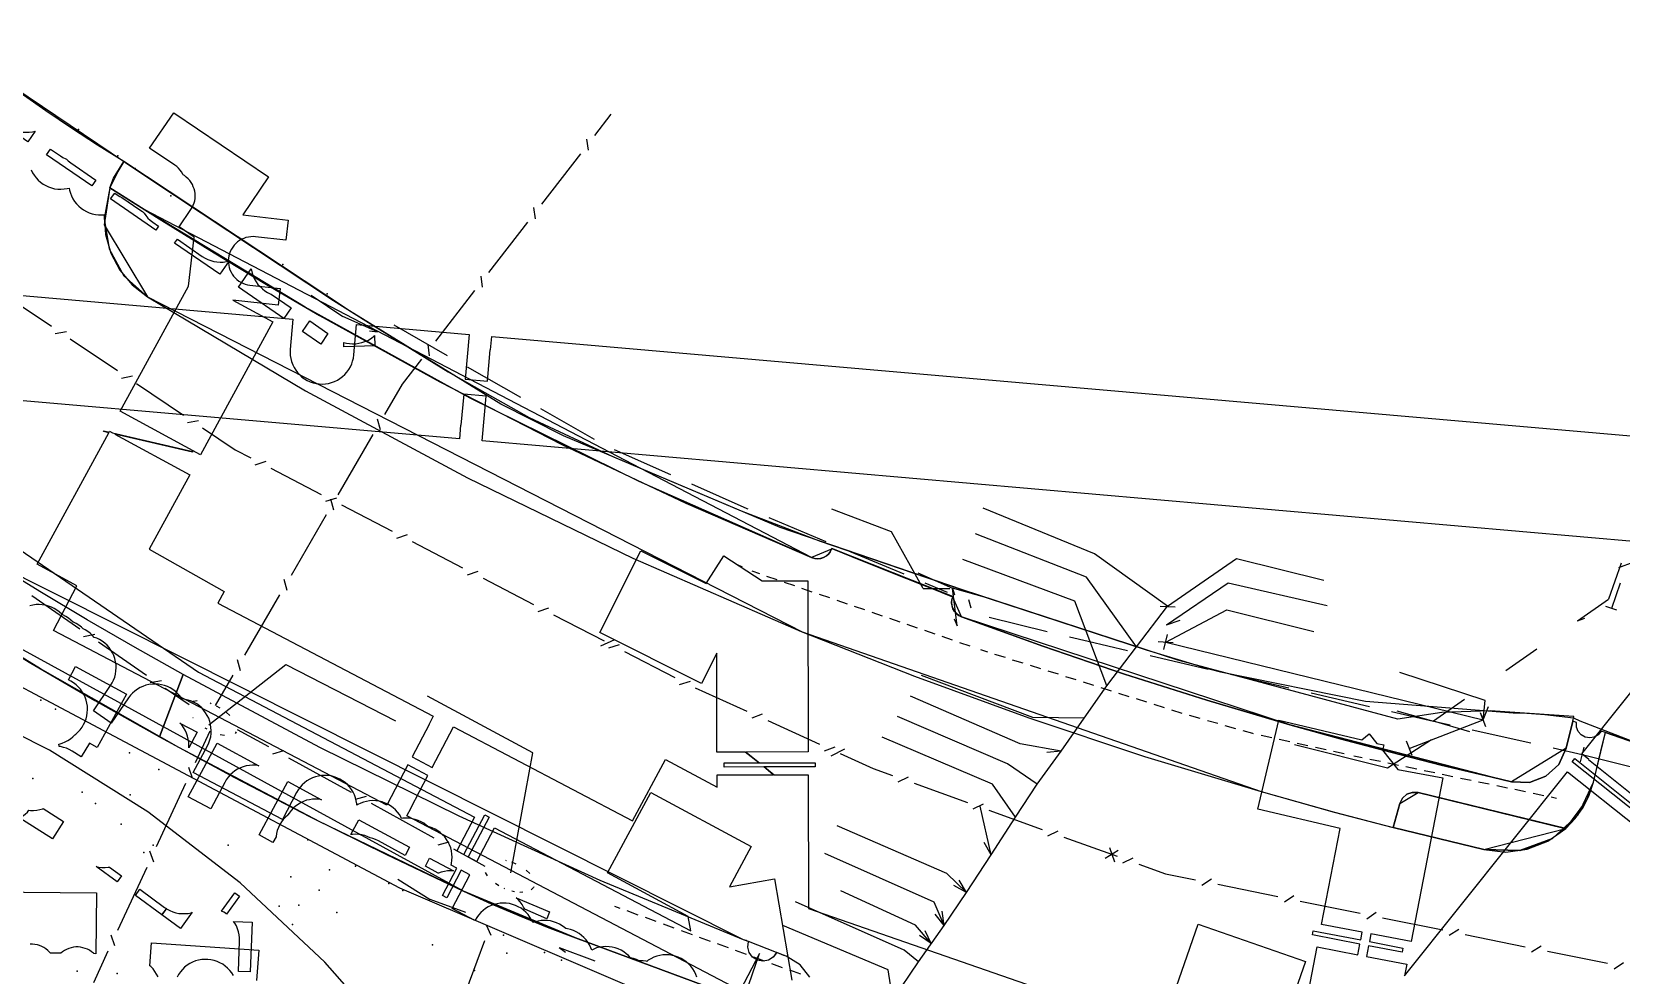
# Model space of a CAD drawing. Header units: metres. Extents: x -3782 to -2031, y 18790 to 19846.
# Drawn here: x -2421.1 to -2316.7, y 19592.8 to 19654.8 of the extents above; entities that cross this region are included whole.
import ezdxf

# ---------------------------------------------------------------- set-up
doc = ezdxf.new("R2010")
doc.units = ezdxf.units.M
for name, color, linetype in [('BENCH', 7, 'Continuous'), ('BOUNDARY', 7, 'Continuous'), ('CURB', 7, 'Continuous'), ('ELECTR_CABLE', 7, 'Continuous'), ('ELECTR_CABLE_COMM', 7, 'Continuous'), ('GAS', 7, 'Continuous'), ('GRASS', 7, 'Continuous'), ('GROUND', 7, 'Continuous'), ('HEAT', 7, 'Continuous'), ('OVERHEAD_POWER_LINE', 7, 'Continuous'), ('ROAD', 7, 'Continuous'), ('SEWER', 7, 'Continuous'), ('SIDEWALK_PATH', 7, 'Continuous'), ('TRASH_BIN', 7, 'Continuous'), ('TREE', 7, 'Continuous'), ('WATER_PIPELINE', 7, 'Continuous')]:
    doc.layers.add(name, color=color, linetype=linetype)

msp = doc.modelspace()

# ---------------------------------------------------------------- linework, layer by layer
at = {"layer": 'BENCH'}
for p in [(-2401.57, 19599.75), (-2389.92, 19594.28)]:
    msp.add_point(p, dxfattribs=at)
at = {"layer": 'BOUNDARY'}
for points in [[(-2427.74, 19654.84), (-2414.11, 19645.66), (-2413.51, 19645.26), (-2401.31, 19637.19), (-2399.2, 19635.85), (-2393.77, 19632.5), (-2388.45, 19629.49), (-2382.92, 19626.9), (-2374.52, 19623.35), (-2369.34, 19621.37), (-2360.54, 19618.35), (-2359.43, 19617.98), (-2348.98, 19614.56), (-2347.91, 19614.21), (-2343.7, 19612.96), (-2343.01, 19612.78), (-2333.48, 19610.85), (-2323.79, 19610.08), (-2323.17, 19610.07), (-2321.7, 19609.97), (-2319.82, 19609.75), (-2319.39, 19609.56), (-2314.36, 19607.6)], [(-2314.27, 19558.97), (-2321.61, 19561.61), (-2329.17, 19563.52), (-2336.87, 19564.69), (-2344.66, 19565.1), (-2352.45, 19564.76), (-2360.16, 19563.65), (-2367.73, 19561.8), (-2370.09, 19561.1), (-2372.02, 19561.31), (-2381.44, 19562.76), (-2383.3, 19563.15), (-2384.05, 19564.96), (-2385.22, 19568.27), (-2388.46, 19575.19), (-2392.33, 19581.78), (-2396.82, 19587.96), (-2401.88, 19593.69), (-2407.46, 19598.91), (-2413.52, 19603.57), (-2419.99, 19607.63), (-2426.82, 19611.06)]]:
    msp.add_lwpolyline(points, dxfattribs=at)
at = {"layer": 'CURB'}
for points in [[(-2415.1, 19646.31), (-2415.5, 19645.65), (-2416.01, 19644.59)], [(-2416.01, 19644.59), (-2416.38, 19642.16)], [(-2338.46, 19609.29), (-2360.04, 19616.39), (-2360.62, 19617.69), (-2360.6, 19617.73), (-2368.56, 19620.87), (-2368.58, 19620.83), (-2369.89, 19620.28), (-2413.77, 19643.17), (-2416.01, 19644.59)], [(-2416.38, 19642.16), (-2413.55, 19637.42)], [(-2413.55, 19637.42), (-2370.52, 19615.4)], [(-2369.95, 19589.56), (-2385.42, 19595.29), (-2392.78, 19598.36), (-2429.51, 19618.46), (-2435.36, 19622.19)], [(-2372.19, 19594.32), (-2374.05, 19595.04), (-2374.36, 19595.17), (-2423.72, 19619.95)], [(-2374.44, 19619.66), (-2374.77, 19619.81)], [(-2373.3, 19619.21), (-2373.81, 19619.39)], [(-2372.15, 19618.82), (-2372.83, 19619.05)], [(-2371, 19618.42), (-2371.68, 19618.65)], [(-2369.85, 19618.02), (-2370.53, 19618.26)], [(-2368.69, 19617.63), (-2369.37, 19617.86)], [(-2367.54, 19617.23), (-2368.22, 19617.47)], [(-2366.39, 19616.84), (-2367.07, 19617.07)], [(-2365.24, 19616.44), (-2365.92, 19616.67)], [(-2364.08, 19616.04), (-2364.76, 19616.28)], [(-2370.52, 19615.4), (-2340.35, 19604.9)], [(-2362.93, 19615.65), (-2363.61, 19615.88)], [(-2361.78, 19615.25), (-2362.46, 19615.48)], [(-2360.63, 19614.85), (-2361.31, 19615.09)], [(-2359.47, 19614.46), (-2360.15, 19614.69)], [(-2358.32, 19614.07), (-2358.77, 19614.22)], [(-2357.15, 19613.71), (-2357.84, 19613.92)], [(-2355.99, 19613.34), (-2356.68, 19613.55)], [(-2354.83, 19612.97), (-2355.51, 19613.19)], [(-2353.67, 19612.61), (-2354.35, 19612.82)], [(-2352.5, 19612.24), (-2353.19, 19612.45)], [(-2351.34, 19611.87), (-2352.03, 19612.09)], [(-2350.18, 19611.51), (-2350.87, 19611.72)], [(-2349.02, 19611.14), (-2349.7, 19611.35)], [(-2347.85, 19610.77), (-2348.54, 19610.99)], [(-2346.69, 19610.41), (-2347.38, 19610.62)], [(-2345.53, 19610.04), (-2346.22, 19610.25)], [(-2344.36, 19609.7), (-2345.05, 19609.9)], [(-2343.19, 19609.37), (-2343.88, 19609.56)], [(-2342.01, 19609.03), (-2342.71, 19609.23)], [(-2340.89, 19608.71), (-2341.53, 19608.9)], [(-2340.84, 19608.7), (-2340.89, 19608.71)], [(-2319.85, 19609.54), (-2320.29, 19607.75), (-2323.89, 19605.54), (-2325.17, 19605.84), (-2338.46, 19609.29)], [(-2318.94, 19604.33), (-2318.51, 19605.52), (-2317.72, 19608.78)], [(-2339.65, 19608.44), (-2340.35, 19608.59)], [(-2338.46, 19608.17), (-2339.16, 19608.33)], [(-2337.27, 19607.91), (-2337.97, 19608.07)], [(-2336.08, 19607.65), (-2336.78, 19607.8)], [(-2334.89, 19607.38), (-2335.59, 19607.54)], [(-2333.7, 19607.12), (-2334.26, 19607.24)], [(-2332.51, 19606.87), (-2333.21, 19607.02)], [(-2331.31, 19606.62), (-2332.02, 19606.77)], [(-2330.12, 19606.38), (-2330.83, 19606.52)], [(-2328.93, 19606.13), (-2329.63, 19606.27)], [(-2327.74, 19605.88), (-2328.44, 19606.02)], [(-2326.54, 19605.63), (-2327.25, 19605.77)], [(-2325.35, 19605.38), (-2326.05, 19605.52)], [(-2340.35, 19604.9), (-2335.54, 19603.55)], [(-2331.66, 19602.54), (-2331.23, 19604.13), (-2330.03, 19604.84), (-2320.33, 19602.47)], [(-2324.16, 19605.13), (-2324.86, 19605.28)], [(-2322.96, 19604.88), (-2323.67, 19605.03)], [(-2321.77, 19604.63), (-2322.47, 19604.78)], [(-2320.93, 19604.45), (-2321.28, 19604.53)], [(-2335.54, 19603.55), (-2331.66, 19602.54)], [(-2320.33, 19602.47), (-2318.94, 19604.33)], [(-2331.66, 19602.54), (-2325.7, 19601.09), (-2320.33, 19602.47)], [(-2382.85, 19597.38), (-2382.5, 19597.25)], [(-2382.03, 19597.08), (-2381.31, 19596.81)], [(-2380.84, 19596.64), (-2380.12, 19596.38)], [(-2379.65, 19596.21), (-2378.94, 19595.95)], [(-2378.47, 19595.78), (-2377.75, 19595.52)], [(-2377.28, 19595.34), (-2376.56, 19595.08)], [(-2376.09, 19594.91), (-2375.38, 19594.65)], [(-2374.91, 19594.48), (-2374.19, 19594.22)], [(-2373.72, 19594.05), (-2373, 19593.79)], [(-2371.56, 19594.08), (-2372.19, 19594.32)], [(-2372.53, 19593.61), (-2371.82, 19593.35)], [(-2371.35, 19593.18), (-2370.63, 19592.92)]]:
    msp.add_lwpolyline(points, dxfattribs=at)
at = {"layer": 'ELECTR_CABLE'}
for points in [[(-2424.38, 19649.67), (-2424.32, 19649.75), (-2422.67, 19648.61), (-2422.5, 19648.5), (-2422.31, 19648.41), (-2422.12, 19648.34), (-2421.92, 19648.28), (-2421.72, 19648.25), (-2421.51, 19648.24), (-2421.31, 19648.24), (-2421.1, 19648.27), (-2420.92, 19648.31), (-2421.4, 19647.61)], [(-2420.17, 19646.76), (-2419.92, 19647.12), (-2419.27, 19646.68), (-2419.1, 19646.57), (-2418.91, 19646.48), (-2418.86, 19646.46), (-2418.75, 19646.35), (-2418.58, 19646.23), (-2416.94, 19645.09), (-2417.2, 19644.71)], [(-2415.7, 19644.24), (-2415.54, 19644.13), (-2415.37, 19644.02), (-2415.23, 19643.95), (-2414.04, 19643.13), (-2413.86, 19643.02), (-2413.82, 19642.99), (-2413.77, 19642.92), (-2413.65, 19642.76), (-2413.52, 19642.6), (-2413.37, 19642.46), (-2413.2, 19642.33), (-2412.82, 19642.07), (-2413, 19641.8), (-2415.97, 19643.86)], [(-2411.58, 19641.21), (-2409.94, 19640.08), (-2409.76, 19639.97), (-2409.58, 19639.88), (-2409.38, 19639.8), (-2409.18, 19639.75), (-2408.98, 19639.72), (-2408.77, 19639.7), (-2408.57, 19639.71), (-2408.36, 19639.74), (-2408.18, 19639.78), (-2408.79, 19638.9), (-2411.76, 19640.95)], [(-2407.56, 19638.05), (-2406.72, 19639.27), (-2406.7, 19639.17), (-2406.66, 19638.97), (-2406.59, 19638.77), (-2406.5, 19638.59), (-2406.4, 19638.41), (-2406.28, 19638.24), (-2406.14, 19638.09), (-2405.99, 19637.94), (-2405.83, 19637.82), (-2405.66, 19637.71), (-2405.47, 19637.62), (-2405.42, 19637.6), (-2404.1, 19636.69), (-2404.59, 19636)], [(-2402.87, 19635.84), (-2401.68, 19635.02), (-2402.16, 19634.32), (-2403.35, 19635.14)], [(-2398.61, 19634.21), (-2400.63, 19634.13), (-2400.64, 19634.42), (-2400.47, 19634.38), (-2400.27, 19634.35), (-2400.06, 19634.33), (-2399.86, 19634.34), (-2399.65, 19634.37), (-2399.45, 19634.41), (-2399.26, 19634.48), (-2399.07, 19634.56), (-2398.89, 19634.67), (-2398.72, 19634.79), (-2398.63, 19634.87)], [(-2418.27, 19613.12), (-2414.93, 19611.31), (-2416.84, 19607.79), (-2417.36, 19608.08), (-2417.9, 19607.18), (-2418.5, 19607.56), (-2418.68, 19607.66), (-2418.86, 19607.75), (-2419.06, 19607.81), (-2419.26, 19607.86), (-2419.34, 19607.87), (-2419.34, 19607.88), (-2419.37, 19608.03), (-2419.35, 19608.03), (-2419.15, 19608.09), (-2418.96, 19608.17), (-2418.78, 19608.27), (-2418.61, 19608.38), (-2418.45, 19608.51), (-2418.32, 19608.64), (-2418.26, 19608.68), (-2418.11, 19608.82), (-2417.97, 19608.97), (-2417.84, 19609.14), (-2417.74, 19609.31), (-2417.65, 19609.5), (-2417.58, 19609.69), (-2417.53, 19609.89), (-2417.5, 19610.09), (-2417.48, 19610.3), (-2417.49, 19610.51), (-2417.52, 19610.71), (-2417.57, 19610.91), (-2417.64, 19611.11), (-2417.73, 19611.29), (-2417.83, 19611.47), (-2417.95, 19611.64), (-2418.09, 19611.79), (-2418.24, 19611.93), (-2418.41, 19612.05), (-2418.58, 19612.16), (-2418.74, 19612.24)], [(-2410.28, 19608.8), (-2410.83, 19607.78), (-2410.82, 19607.94), (-2410.83, 19608.15), (-2410.86, 19608.35), (-2410.91, 19608.55), (-2410.98, 19608.75), (-2411.07, 19608.93), (-2411.17, 19609.11), (-2411.29, 19609.28), (-2411.41, 19609.41)], [(-2410.86, 19604.56), (-2408.96, 19608.08), (-2406.22, 19606.6), (-2406.23, 19606.6), (-2406.43, 19606.63), (-2406.64, 19606.64), (-2406.84, 19606.62), (-2407.05, 19606.59), (-2407.25, 19606.54), (-2407.44, 19606.47), (-2407.62, 19606.38), (-2407.8, 19606.27), (-2407.96, 19606.14), (-2408.11, 19606), (-2408.25, 19605.85), (-2408.37, 19605.68), (-2408.47, 19605.5), (-2409.38, 19603.76)], [(-2404.31, 19605.57), (-2402.1, 19604.37), (-2402.28, 19604.4), (-2402.49, 19604.41), (-2402.69, 19604.4), (-2402.9, 19604.37), (-2403.1, 19604.33), (-2403.29, 19604.26), (-2403.48, 19604.17), (-2403.65, 19604.06), (-2403.82, 19603.94), (-2403.97, 19603.81), (-2404.11, 19603.65), (-2404.24, 19603.49), (-2404.31, 19603.37), (-2404.32, 19603.36), (-2404.48, 19603.22), (-2404.62, 19603.07), (-2404.74, 19602.91), (-2404.85, 19602.73), (-2404.94, 19602.54), (-2405.01, 19602.35), (-2405.06, 19602.15), (-2405.09, 19601.95), (-2405.09, 19601.94), (-2405.3, 19601.55), (-2406.21, 19602.05)], [(-2419.78, 19601.8), (-2421.93, 19603.16), (-2421.92, 19603.17), (-2421.75, 19603.28), (-2421.59, 19603.41), (-2421.44, 19603.56), (-2421.34, 19603.69), (-2421.23, 19603.67), (-2421.03, 19603.67), (-2420.82, 19603.68), (-2420.62, 19603.72), (-2420.42, 19603.77), (-2420.39, 19603.79), (-2419.06, 19602.94)], [(-2399.65, 19603.05), (-2396.32, 19601.24), (-2396.6, 19600.71), (-2398.36, 19601.66), (-2398.55, 19601.75), (-2398.74, 19601.82), (-2398.91, 19601.86), (-2399.06, 19601.94), (-2399.26, 19602.01), (-2399.46, 19602.06), (-2399.66, 19602.09), (-2399.87, 19602.1), (-2400.07, 19602.09), (-2400.18, 19602.08)], [(-2395, 19600.53), (-2393.43, 19599.69), (-2393.62, 19599.7), (-2393.82, 19599.69), (-2394.03, 19599.66), (-2394.23, 19599.61), (-2394.42, 19599.54), (-2394.44, 19599.54), (-2395.28, 19600)], [(-2415.54, 19598.97), (-2416.92, 19599.98), (-2416.74, 19599.94), (-2416.54, 19599.92), (-2416.33, 19599.91), (-2416.13, 19599.93), (-2416.03, 19599.94), (-2415.25, 19599.37)], [(-2414.04, 19598.48), (-2412.43, 19597.29), (-2412.3, 19597.21), (-2412.6, 19596.8), (-2414.33, 19598.08)], [(-2408.35, 19596.85), (-2408.36, 19596.86), (-2408.53, 19596.97), (-2408.68, 19597.05), (-2407.8, 19598.25), (-2407.49, 19598.02)], [(-2411.37, 19595.9), (-2412.6, 19596.8), (-2412.3, 19597.2), (-2412.26, 19597.18), (-2412.08, 19597.08), (-2411.88, 19597), (-2411.69, 19596.94), (-2411.48, 19596.9), (-2411.28, 19596.88), (-2411.07, 19596.88), (-2410.87, 19596.9), (-2410.67, 19596.94), (-2410.6, 19596.97)], [(-2387.11, 19596.99), (-2387.29, 19596.55), (-2388.75, 19597.17), (-2388.82, 19597.31), (-2388.92, 19597.49), (-2389.04, 19597.65), (-2389.18, 19597.81), (-2389.31, 19597.93)], [(-2406.67, 19596.33), (-2406.8, 19593.05), (-2407.57, 19593.08), (-2407.49, 19595.08), (-2407.5, 19595.28), (-2407.52, 19595.49), (-2407.56, 19595.69), (-2407.62, 19595.89), (-2407.7, 19596.08), (-2407.8, 19596.26), (-2407.88, 19596.37)]]:
    msp.add_lwpolyline(points, close=True, dxfattribs=at)
for points in [[(-2397.36, 19635.58), (-2393.84, 19633.57)], [(-2392.53, 19632.83), (-2389.02, 19630.82)], [(-2387.71, 19630.08), (-2384.19, 19628.07)], [(-2382.86, 19627.39), (-2379.16, 19625.74)], [(-2377.79, 19625.13), (-2374.14, 19623.51)], [(-2374.14, 19623.51), (-2374.09, 19623.49)], [(-2364.65, 19621.98), (-2368.56, 19623.47)], [(-2372.7, 19622.91), (-2368.96, 19621.35)], [(-2362.55, 19618.24), (-2364.65, 19621.98)], [(-2367.58, 19620.77), (-2363.84, 19619.21)], [(-2315.91, 19619.95), (-2316.85, 19619.6)], [(-2362.55, 19618.24), (-2360.8, 19618.26)], [(-2362.46, 19618.63), (-2360.98, 19618.02)], [(-2360.64, 19618.27), (-2360.49, 19617.84)], [(-2316.75, 19618.61), (-2317.32, 19616.94)], [(-2359.58, 19617.52), (-2359.42, 19616.99)], [(-2316.96, 19616.82), (-2317.68, 19617.06)], [(-2358.23, 19616.36), (-2354.4, 19615.43)], [(-2352.95, 19615.08), (-2351.71, 19614.78)], [(-2351.71, 19614.78), (-2349.12, 19614.18)], [(-2347.65, 19613.84), (-2343.82, 19612.95)], [(-2342.36, 19612.62), (-2338.52, 19611.73)], [(-2337.06, 19611.39), (-2333.23, 19610.5)], [(-2331.77, 19610.17), (-2329.02, 19609.53)], [(-2329.02, 19609.53), (-2327.93, 19609.29)], [(-2326.47, 19608.96), (-2322.62, 19608.1)], [(-2321.16, 19607.78), (-2319.24, 19607.35)], [(-2319.36, 19606.86), (-2319.12, 19607.83)], [(-2319.24, 19607.35), (-2310.28, 19605.1)]]:
    msp.add_lwpolyline(points, dxfattribs=at)
at = {"layer": 'ELECTR_CABLE_COMM'}
for points in [[(-2384.15, 19648.02), (-2383.07, 19649.42)], [(-2384.56, 19647.05), (-2384.66, 19647.79)], [(-2387.63, 19643.51), (-2385.07, 19646.83)], [(-2388.04, 19642.55), (-2388.14, 19643.29)], [(-2391.11, 19639.01), (-2388.55, 19642.33)], [(-2391.52, 19638.05), (-2391.62, 19638.79)], [(-2422.96, 19637.57), (-2419.86, 19635.49)], [(-2394.59, 19634.51), (-2392.03, 19637.83)], [(-2419.61, 19635), (-2418.87, 19635.14)], [(-2418.62, 19634.65), (-2415.52, 19632.57)], [(-2395, 19633.55), (-2395.1, 19634.29)], [(-2396.79, 19631.67), (-2395.51, 19633.33)], [(-2415.26, 19632.08), (-2414.53, 19632.22)], [(-2414.27, 19631.73), (-2411.17, 19629.65)], [(-2397.94, 19629.68), (-2396.79, 19631.67)], [(-2410.92, 19629.16), (-2410.18, 19629.3)], [(-2409.93, 19628.81), (-2407.79, 19627.37)], [(-2398.23, 19628.67), (-2398.42, 19629.39)], [(-2401.01, 19624.41), (-2398.7, 19628.38)], [(-2407.79, 19627.37), (-2406.76, 19626.84)], [(-2406.46, 19626.38), (-2405.74, 19626.61)], [(-2405.43, 19626.15), (-2402.12, 19624.43)], [(-2401.81, 19623.98), (-2401.1, 19624.2)], [(-2401.3, 19623.39), (-2401.49, 19624.12)], [(-2400.79, 19623.74), (-2397.47, 19622.03)], [(-2351.3, 19620.53), (-2358.61, 19623.54)], [(-2404.08, 19619.13), (-2401.77, 19623.11)], [(-2397.16, 19621.57), (-2396.45, 19621.8)], [(-2396.14, 19621.34), (-2392.83, 19619.62)], [(-2351.82, 19618.99), (-2359.11, 19621.84)], [(-2352.6, 19617.41), (-2359.96, 19620.16)], [(-2346.49, 19617.08), (-2351.3, 19620.53)], [(-2346.49, 19617.08), (-2341.96, 19620.22)], [(-2341.96, 19620.22), (-2336.23, 19618.79)], [(-2392.52, 19619.16), (-2391.8, 19619.39)], [(-2404.37, 19618.12), (-2404.56, 19618.85)], [(-2391.49, 19618.93), (-2388.18, 19617.21)], [(-2348.53, 19614.42), (-2351.82, 19618.99)], [(-2346.56, 19615.87), (-2342.52, 19618.62)], [(-2342.52, 19618.62), (-2336, 19617.13)], [(-2421.14, 19617.78), (-2417.99, 19615.6)], [(-2407.15, 19613.86), (-2404.84, 19617.83)], [(-2350.49, 19611.85), (-2352.6, 19617.41)], [(-2348.53, 19614.42), (-2346.49, 19617.08)], [(-2346.99, 19617.1), (-2345.99, 19617.05)], [(-2387.87, 19616.75), (-2387.16, 19616.98)], [(-2386.85, 19616.52), (-2383.53, 19614.81)], [(-2346.62, 19614.73), (-2342.61, 19616.85)], [(-2346.56, 19615.87), (-2345.67, 19616.17)], [(-2342.61, 19616.85), (-2336.88, 19615.42)], [(-2417.74, 19615.1), (-2417, 19615.24)], [(-2346.74, 19614.24), (-2346.5, 19615.22)], [(-2416.76, 19614.74), (-2413.61, 19612.56)], [(-2382.85, 19614.88), (-2383.76, 19614.47)], [(-2383.22, 19614.35), (-2382.51, 19614.57)], [(-2382.2, 19614.12), (-2378.89, 19612.4)], [(-2350.49, 19611.85), (-2348.53, 19614.42)], [(-2347.12, 19614.76), (-2346.12, 19614.7)], [(-2346.62, 19614.73), (-2325.75, 19609.62)], [(-2409.52, 19609.28), (-2404.44, 19613.26)], [(-2407.43, 19612.85), (-2407.63, 19613.57)], [(-2404.44, 19613.26), (-2397.25, 19609.55)], [(-2413.36, 19612.07), (-2412.62, 19612.2)], [(-2409.07, 19610.57), (-2407.91, 19612.56)], [(-2378.58, 19611.94), (-2377.86, 19612.17)], [(-2355.36, 19609.78), (-2362.67, 19612.54)], [(-2351.97, 19609.73), (-2350.49, 19611.85)], [(-2325.62, 19610.88), (-2331.24, 19612.72)], [(-2412.38, 19611.71), (-2410.8, 19610.62)], [(-2410.6, 19610.8), (-2410.51, 19610.84)], [(-2410.51, 19610.84), (-2410.28, 19610.89)], [(-2388.21, 19607.45), (-2395.13, 19611.18)], [(-2377.54, 19611.73), (-2374.14, 19610.19)], [(-2356.19, 19608.05), (-2363.4, 19611.18)], [(-2325.75, 19609.62), (-2325.62, 19610.88)], [(-2410.55, 19609.76), (-2410.56, 19609.76)], [(-2409.42, 19610.73), (-2409.36, 19610.7)], [(-2409.02, 19610.55), (-2408.79, 19610.41)], [(-2408.37, 19610.13), (-2408.13, 19609.91)], [(-2373.81, 19609.75), (-2373.11, 19610.01)], [(-2357.02, 19606.72), (-2364.25, 19609.83)], [(-2351.97, 19609.73), (-2355.36, 19609.78)], [(-2353.5, 19607.56), (-2351.97, 19609.73)], [(-2325.57, 19609.16), (-2325.93, 19610.09)], [(-2325.75, 19609.62), (-2325.41, 19610.49)], [(-2410.39, 19606.81), (-2409.43, 19608.89)], [(-2409.62, 19609), (-2409.76, 19609.07)], [(-2407.71, 19608.82), (-2407.79, 19608.73)], [(-2407.65, 19608.99), (-2405.6, 19607.86)], [(-2372.78, 19609.57), (-2369.38, 19608.03)], [(-2330.61, 19607.74), (-2325.75, 19609.62)], [(-2408.49, 19608.59), (-2408.76, 19608.64)], [(-2369.05, 19607.59), (-2368.34, 19607.85)], [(-2367.74, 19607.7), (-2368.63, 19607.24)], [(-2358.01, 19605.4), (-2365.26, 19608.47)], [(-2353.5, 19607.56), (-2356.19, 19608.05)], [(-2332.04, 19606.44), (-2338.16, 19607.97)], [(-2329.14, 19608.31), (-2332.04, 19606.44)], [(-2330.43, 19607.28), (-2330.79, 19608.21)], [(-2405.3, 19607.39), (-2404.58, 19607.6)], [(-2404.28, 19607.13), (-2400.16, 19604.86)], [(-2389.66, 19599.56), (-2388.21, 19607.45)], [(-2368.01, 19607.41), (-2365.84, 19606.42)], [(-2355.06, 19605.4), (-2357.02, 19606.72)], [(-2355.06, 19605.4), (-2353.5, 19607.56)], [(-2353.5, 19607.56), (-2354.43, 19607.47)], [(-2410.58, 19605.78), (-2410.83, 19606.49)], [(-2365.84, 19606.42), (-2364.57, 19605.97)], [(-2364.21, 19605.55), (-2363.53, 19605.87)], [(-2412.94, 19601.3), (-2411.02, 19605.45)], [(-2399.87, 19604.4), (-2399.15, 19604.61)], [(-2363.16, 19605.46), (-2359.65, 19604.19)], [(-2356.49, 19603.22), (-2358.01, 19605.4)], [(-2356.49, 19603.22), (-2355.06, 19605.4)], [(-2398.85, 19604.14), (-2394.73, 19601.87)], [(-2359.28, 19603.78), (-2358.6, 19604.1)], [(-2358.1, 19600.74), (-2358.81, 19603.95)], [(-2358.24, 19603.68), (-2354.73, 19602.42)], [(-2361, 19599.52), (-2368.21, 19602.66)], [(-2358.1, 19600.74), (-2356.49, 19603.22)], [(-2394.44, 19601.4), (-2393.72, 19601.61)], [(-2358.1, 19600.74), (-2358.54, 19601.56)], [(-2354.36, 19602), (-2353.68, 19602.32)], [(-2353.31, 19601.91), (-2349.8, 19600.65)], [(-2413.13, 19600.27), (-2413.39, 19600.98)], [(-2393.42, 19601.15), (-2391.36, 19600.01)], [(-2390.01, 19600.39), (-2389.96, 19600.38)], [(-2361.83, 19597.64), (-2369.02, 19600.83)], [(-2359.72, 19598.27), (-2358.1, 19600.74)], [(-2349.74, 19601.02), (-2350.59, 19600.5)], [(-2350.31, 19601.22), (-2349.98, 19600.28)], [(-2349.44, 19600.23), (-2348.76, 19600.55)], [(-2415.49, 19595.79), (-2413.57, 19599.94)], [(-2391.19, 19599.36), (-2391.32, 19599.59)], [(-2389.61, 19600.28), (-2389.33, 19600.16)], [(-2388.66, 19599.74), (-2388.42, 19599.52)], [(-2359.72, 19598.27), (-2361, 19599.52)], [(-2348.39, 19600.14), (-2346.63, 19599.5)], [(-2346.63, 19599.5), (-2344.66, 19599.1)], [(-2390.44, 19598.71), (-2390.68, 19598.87)], [(-2390.06, 19598.52), (-2390.11, 19598.54)], [(-2389.42, 19598.32), (-2389.59, 19598.36)], [(-2388.88, 19598.29), (-2389.08, 19598.28)], [(-2388.18, 19598.6), (-2388.32, 19598.45)], [(-2388.15, 19598.65), (-2388.18, 19598.6)], [(-2363.06, 19596.13), (-2367.97, 19598.37)], [(-2361.19, 19596.11), (-2359.72, 19598.27)], [(-2359.72, 19598.27), (-2360.54, 19598.72)], [(-2359.72, 19598.27), (-2360.19, 19599.08)], [(-2344.24, 19598.75), (-2343.61, 19599.16)], [(-2343.19, 19598.81), (-2339.24, 19598.01)], [(-2363.8, 19594.49), (-2370.95, 19597.65)], [(-2361.19, 19596.11), (-2361.83, 19597.64)], [(-2338.82, 19597.65), (-2338.2, 19598.07)], [(-2337.77, 19597.71), (-2333.83, 19596.91)], [(-2391.29, 19596.14), (-2390.97, 19595.46)], [(-2362.03, 19594.92), (-2363.06, 19596.13)], [(-2361.19, 19596.11), (-2361.77, 19596.85)], [(-2361.19, 19596.11), (-2361.31, 19597.04)], [(-2333.4, 19596.55), (-2332.78, 19596.97)], [(-2332.36, 19596.61), (-2328.41, 19595.81)], [(-2415.68, 19594.76), (-2415.94, 19595.46)], [(-2391.39, 19595.09), (-2392.9, 19591.01)], [(-2364.85, 19593.19), (-2371.78, 19596.11)], [(-2362.87, 19593.72), (-2361.19, 19596.11)], [(-2362.03, 19594.92), (-2362.8, 19595.44)], [(-2362.03, 19594.92), (-2362.42, 19595.76)], [(-2327.99, 19595.46), (-2327.36, 19595.87)], [(-2326.94, 19595.51), (-2322.99, 19594.71)], [(-2417.08, 19592.36), (-2416.12, 19594.43)], [(-2362.87, 19593.72), (-2363.8, 19594.49)], [(-2322.57, 19594.36), (-2321.94, 19594.77)], [(-2321.52, 19594.42), (-2317.57, 19593.62)], [(-2364.55, 19591.22), (-2364.85, 19593.19)], [(-2364.55, 19591.22), (-2362.87, 19593.72)], [(-2317.15, 19593.26), (-2316.53, 19593.67)]]:
    msp.add_lwpolyline(points, dxfattribs=at)
at = {"layer": 'GAS'}
msp.add_lwpolyline([(-2424.05, 19598.32), (-2416.9, 19598.25), (-2416.93, 19594.25), (-2417.07, 19594.26), (-2417.1, 19594.28), (-2417.22, 19594.38), (-2417.35, 19594.47), (-2417.49, 19594.54), (-2417.64, 19594.6), (-2417.79, 19594.64), (-2417.94, 19594.67), (-2418.1, 19594.69), (-2418.25, 19594.69), (-2418.41, 19594.67), (-2418.56, 19594.64), (-2418.71, 19594.59), (-2418.86, 19594.53), (-2419, 19594.46), (-2419.13, 19594.37), (-2419.24, 19594.28), (-2419.92, 19594.28), (-2419.98, 19594.35), (-2420.09, 19594.46), (-2420.22, 19594.56), (-2420.35, 19594.65), (-2420.49, 19594.72), (-2420.63, 19594.78), (-2420.78, 19594.82), (-2420.94, 19594.85), (-2421.09, 19594.87), (-2421.25, 19594.87)], dxfattribs=at)
at = {"layer": 'GRASS'}
for points in [[(-2386.2, 19628.29), (-2390.31, 19630.36), (-2400.26, 19636.51), (-2415.1, 19646.31), (-2415.36, 19645.9), (-2415.6, 19645.48), (-2415.82, 19645.04), (-2416.01, 19644.59), (-2412.61, 19642.43), (-2409.17, 19640.31), (-2405.71, 19638.23), (-2402.23, 19636.19), (-2394.33, 19631.83), (-2386.31, 19627.72), (-2378.16, 19623.87), (-2369.89, 19620.28), (-2369.69, 19620.22), (-2369.49, 19620.2), (-2369.29, 19620.22), (-2369.1, 19620.29), (-2368.92, 19620.39), (-2368.77, 19620.52), (-2368.65, 19620.68), (-2368.56, 19620.87), (-2366.58, 19620.06), (-2364.59, 19619.27), (-2362.6, 19618.49), (-2360.6, 19617.73), (-2360.67, 19617.54), (-2360.69, 19617.34), (-2360.67, 19617.14), (-2360.61, 19616.94), (-2360.51, 19616.76), (-2360.38, 19616.61), (-2360.22, 19616.48), (-2360.04, 19616.39), (-2354.7, 19614.46), (-2349.32, 19612.63), (-2343.91, 19610.91), (-2338.46, 19609.29), (-2335.15, 19608.37), (-2331.83, 19607.49), (-2328.51, 19606.64), (-2325.17, 19605.84), (-2323.89, 19605.54), (-2322.7, 19605.5), (-2321.63, 19605.91), (-2320.79, 19606.68), (-2320.29, 19607.75), (-2319.85, 19609.53), (-2319.8, 19609.83), (-2325.29, 19610.22), (-2328.46, 19610.11), (-2331.37, 19609.67), (-2345.82, 19613.53), (-2348.98, 19614.56), (-2359.98, 19618.16), (-2371.96, 19622.27)], [(-2320.33, 19602.47), (-2330.03, 19604.84), (-2330.42, 19604.85), (-2330.77, 19604.73), (-2331.06, 19604.48), (-2331.23, 19604.13), (-2331.66, 19602.54), (-2325.7, 19601.09), (-2324.26, 19600.93), (-2322.85, 19601.12), (-2321.51, 19601.64)]]:
    msp.add_lwpolyline(points, close=True, dxfattribs=at)
msp.add_lwpolyline([(-2429.64, 19615.92), (-2396.98, 19598.57), (-2371.39, 19587.63), (-2376.7, 19563.66), (-2383.15, 19564.55), (-2383.34, 19563.25), (-2378.66, 19562.69), (-2377.55, 19562.76), (-2376.57, 19563.22), (-2375.81, 19563.99), (-2375.37, 19565.02), (-2369.95, 19589.56), (-2385.42, 19595.29), (-2387.28, 19596), (-2389.13, 19596.75), (-2390.96, 19597.53), (-2392.78, 19598.36), (-2402.21, 19602.92), (-2411.48, 19607.8), (-2420.58, 19612.98), (-2429.51, 19618.46)], dxfattribs=at)
at = {"layer": 'GROUND'}
for points in [[(-2427.74, 19654.84), (-2414.11, 19645.66), (-2413.51, 19645.26), (-2401.31, 19637.19), (-2399.2, 19635.85), (-2393.77, 19632.5), (-2388.45, 19629.49), (-2382.92, 19626.9), (-2374.52, 19623.35), (-2369.34, 19621.37), (-2360.54, 19618.35), (-2359.43, 19617.98), (-2348.98, 19614.56), (-2347.91, 19614.21), (-2343.7, 19612.96), (-2343.01, 19612.78), (-2333.48, 19610.85), (-2323.79, 19610.08), (-2323.17, 19610.07), (-2321.7, 19609.97), (-2319.82, 19609.75), (-2319.39, 19609.56), (-2314.36, 19607.6), (-2317.72, 19608.78), (-2317.72, 19608.78), (-2318, 19608.88), (-2318.2, 19608.64), (-2318.45, 19608.49), (-2318.75, 19608.43), (-2319.05, 19608.48), (-2319.32, 19608.64), (-2319.51, 19608.86), (-2319.61, 19609.14), (-2319.61, 19609.45), (-2319.85, 19609.53), (-2320.29, 19607.75), (-2320.79, 19606.68), (-2321.63, 19605.91), (-2322.7, 19605.5), (-2323.89, 19605.54), (-2325.17, 19605.84), (-2328.51, 19606.64), (-2331.83, 19607.49), (-2335.15, 19608.37), (-2338.46, 19609.29), (-2343.91, 19610.91), (-2349.32, 19612.63), (-2354.7, 19614.46), (-2360.04, 19616.39), (-2360.22, 19616.48), (-2360.37, 19616.6), (-2360.5, 19616.75), (-2360.6, 19616.92), (-2360.66, 19617.11), (-2360.69, 19617.3), (-2360.67, 19617.5), (-2360.62, 19617.69), (-2362.6, 19618.49), (-2364.59, 19619.27), (-2366.58, 19620.06), (-2368.56, 19620.87), (-2368.67, 19620.65), (-2368.79, 19620.5), (-2368.94, 19620.37), (-2369.12, 19620.28), (-2369.31, 19620.22), (-2369.5, 19620.2), (-2369.7, 19620.22), (-2369.89, 19620.28), (-2381.22, 19625.28), (-2392.33, 19630.77), (-2403.18, 19636.74), (-2413.77, 19643.17), (-2416.01, 19644.59), (-2415.77, 19645.23), (-2415.1, 19646.31), (-2416.83, 19647.4), (-2418.54, 19648.51), (-2420.23, 19649.65), (-2421.91, 19650.83)], [(-2421.21, 19613.35), (-2417, 19610.9), (-2412.76, 19608.5), (-2407.83, 19605.83), (-2402.86, 19603.25), (-2397.84, 19600.76), (-2392.78, 19598.36), (-2390.96, 19597.53), (-2389.13, 19596.75), (-2387.28, 19596), (-2385.42, 19595.29), (-2369.95, 19589.56)], [(-2396.82, 19587.96), (-2401.88, 19593.69), (-2407.46, 19598.91), (-2413.52, 19603.57), (-2419.99, 19607.63), (-2426.82, 19611.06)]]:
    msp.add_lwpolyline(points, dxfattribs=at)
msp.add_lwpolyline([(-2321.2, 19601.82), (-2323.34, 19601.02), (-2325.7, 19601.09), (-2331.66, 19602.54), (-2331.23, 19604.13), (-2331.06, 19604.48), (-2330.77, 19604.73), (-2330.42, 19604.85), (-2330.03, 19604.84), (-2320.46, 19602.5)], close=True, dxfattribs=at)
at = {"layer": 'HEAT'}
for points in [[(-2412.84, 19592.73), (-2412.94, 19592.91), (-2413.05, 19593.08), (-2413.17, 19593.25), (-2413.32, 19593.4), (-2413.39, 19593.46), (-2413.28, 19594.97), (-2406.23, 19594.47), (-2406.37, 19592.48)], [(-2407.9, 19592.81), (-2408.01, 19592.99), (-2408.13, 19593.15), (-2408.28, 19593.3), (-2408.43, 19593.43), (-2408.6, 19593.55), (-2408.78, 19593.65), (-2408.97, 19593.74), (-2409.17, 19593.8), (-2409.37, 19593.84), (-2409.57, 19593.87), (-2409.78, 19593.87), (-2409.98, 19593.86), (-2410.19, 19593.82), (-2410.38, 19593.77), (-2410.58, 19593.69), (-2410.76, 19593.6), (-2410.93, 19593.49), (-2411.1, 19593.36), (-2411.25, 19593.22), (-2411.38, 19593.06), (-2411.5, 19592.89), (-2411.6, 19592.71)]]:
    msp.add_lwpolyline(points, dxfattribs=at)
at = {"layer": 'OVERHEAD_POWER_LINE'}
for points in [[(-2402.78, 19637.53), (-2400.71, 19636.13)], [(-2398.43, 19635.11), (-2400.71, 19636.13)], [(-2398.94, 19635.19), (-2398.43, 19635.11)], [(-2362.92, 19619.29), (-2360.64, 19618.27)], [(-2316.69, 19619.92), (-2317.51, 19617.56)], [(-2358.23, 19617.6), (-2360.64, 19618.27)], [(-2360.32, 19615.79), (-2360.64, 19618.27)], [(-2319.56, 19616.13), (-2317.51, 19617.56)], [(-2360.52, 19616.26), (-2360.32, 19615.79)], [(-2319.56, 19616.13), (-2319.07, 19616.31)], [(-2322.22, 19614.27), (-2324.27, 19612.84)], [(-2326.97, 19610.96), (-2329.02, 19609.53)], [(-2331.43, 19610.2), (-2329.02, 19609.53)], [(-2326.62, 19608.84), (-2329.02, 19609.53)], [(-2397.09, 19599.14), (-2394.96, 19597.82)], [(-2392.62, 19596.95), (-2394.96, 19597.82)], [(-2386.49, 19594.65), (-2384.15, 19593.78)], [(-2386.49, 19594.65), (-2386.07, 19594.35)]]:
    msp.add_lwpolyline(points, dxfattribs=at)
at = {"layer": 'ROAD'}
for points in [[(-2421.19, 19645.77), (-2421.1, 19645.58), (-2420.99, 19645.41), (-2420.87, 19645.24), (-2420.73, 19645.09), (-2420.57, 19644.96), (-2420.41, 19644.83), (-2420.23, 19644.73), (-2420.04, 19644.64), (-2419.85, 19644.58), (-2419.65, 19644.53), (-2419.44, 19644.5), (-2419.24, 19644.49), (-2419.03, 19644.51), (-2418.83, 19644.54), (-2418.69, 19644.57), (-2418.67, 19644.44), (-2418.61, 19644.24), (-2418.54, 19644.05), (-2418.44, 19643.86), (-2418.33, 19643.69), (-2418.21, 19643.53), (-2418.06, 19643.38), (-2417.91, 19643.24), (-2417.74, 19643.13), (-2417.56, 19643.03), (-2417.37, 19642.94), (-2417.17, 19642.88), (-2416.97, 19642.83), (-2416.77, 19642.81), (-2416.56, 19642.81), (-2416.39, 19642.82), (-2416.39, 19642.79), (-2416.39, 19642.79), (-2416.3, 19641.52), (-2416.3, 19641.52), (-2415.96, 19640.29), (-2415.95, 19640.29), (-2415.36, 19639.18), (-2415.36, 19639.17), (-2414.56, 19638.21), (-2414.56, 19638.2), (-2413.55, 19637.42), (-2413.55, 19637.42), (-2403.16, 19631.25), (-2392.52, 19625.53), (-2381.65, 19620.25), (-2370.57, 19615.42), (-2370.57, 19615.42), (-2363.13, 19612.48), (-2355.61, 19609.74), (-2348.01, 19607.21), (-2340.35, 19604.9), (-2335.53, 19603.55), (-2335.53, 19603.55), (-2331.66, 19602.54), (-2325.7, 19601.09), (-2325.7, 19601.09), (-2323.34, 19601.02), (-2323.33, 19601.02), (-2321.2, 19601.82), (-2321.2, 19601.83), (-2319.51, 19603.37), (-2319.51, 19603.37), (-2318.51, 19605.52), (-2318.51, 19605.52), (-2317.93, 19607.94), (-2317.72, 19608.78), (-2317.72, 19608.78), (-2317.72, 19608.78), (-2313.82, 19607.42)], [(-2370, 19592.7), (-2370.64, 19593.51), (-2370.64, 19593.52), (-2371.56, 19594.08), (-2371.56, 19594.08), (-2371.72, 19594.14), (-2371.88, 19594.2), (-2372.03, 19594.26), (-2372.18, 19594.32), (-2372.19, 19594.32), (-2372.19, 19594.32), (-2372.2, 19594.31), (-2372.42, 19594.02), (-2372.42, 19594.02), (-2372.73, 19593.83), (-2372.73, 19593.83), (-2373.08, 19593.76), (-2373.09, 19593.76), (-2373.45, 19593.83), (-2373.45, 19593.83), (-2373.77, 19594.03), (-2373.77, 19594.03), (-2373.99, 19594.32), (-2373.99, 19594.32), (-2374.09, 19594.67), (-2374.09, 19594.67), (-2374.05, 19595.04), (-2374.05, 19595.04), (-2374.05, 19595.04), (-2374.06, 19595.05), (-2374.13, 19595.07), (-2374.2, 19595.11), (-2374.28, 19595.14), (-2374.36, 19595.17), (-2374.36, 19595.17), (-2383.78, 19599.07), (-2393.06, 19603.28), (-2393.06, 19603.28), (-2402.21, 19607.79), (-2411.2, 19612.6), (-2414.36, 19614.38), (-2417.5, 19616.2), (-2420.62, 19618.06), (-2420.62, 19618.06), (-2423.72, 19619.95)]]:
    msp.add_lwpolyline(points, dxfattribs=at)
at = {"layer": 'SEWER'}
msp.add_lwpolyline([(-2410.06, 19627.04), (-2415.33, 19629.91), (-2410.84, 19638.13), (-2410.47, 19641.35), (-2411.46, 19642.03), (-2410.69, 19643.16), (-2410.61, 19643.3), (-2410.54, 19643.44), (-2410.48, 19643.59), (-2410.44, 19643.74), (-2410.42, 19643.89), (-2410.41, 19644.05), (-2410.42, 19644.21), (-2410.44, 19644.36), (-2410.48, 19644.51), (-2410.53, 19644.66), (-2410.59, 19644.81), (-2410.67, 19644.94), (-2410.77, 19645.07), (-2410.87, 19645.18), (-2410.99, 19645.29), (-2411.11, 19645.39), (-2411.2, 19645.44), (-2411.23, 19645.49), (-2411.31, 19645.63), (-2411.4, 19645.75), (-2411.5, 19645.87), (-2411.62, 19645.98), (-2411.74, 19646.07), (-2413.4, 19647.2), (-2411.82, 19649.52), (-2405.6, 19645.3), (-2407.28, 19642.82), (-2404.3, 19642.47), (-2404.46, 19641.14), (-2406.44, 19641.37), (-2406.6, 19641.38), (-2406.76, 19641.37), (-2406.91, 19641.35), (-2407.07, 19641.32), (-2407.22, 19641.26), (-2407.36, 19641.2), (-2407.49, 19641.12), (-2407.62, 19641.03), (-2407.74, 19640.93), (-2407.85, 19640.81), (-2407.94, 19640.69), (-2408.03, 19640.55), (-2408.1, 19640.41), (-2408.15, 19640.27), (-2408.19, 19640.12), (-2408.22, 19639.96), (-2408.23, 19639.8), (-2408.22, 19639.65), (-2408.2, 19639.49), (-2408.17, 19639.34), (-2408.12, 19639.19), (-2408.05, 19639.05), (-2407.97, 19638.91), (-2407.88, 19638.78), (-2407.78, 19638.66), (-2407.66, 19638.56), (-2407.54, 19638.46), (-2407.41, 19638.38), (-2407.27, 19638.31), (-2407.12, 19638.25), (-2406.97, 19638.21), (-2406.81, 19638.19), (-2404.83, 19637.96), (-2404.95, 19636.87), (-2407.93, 19637.21), (-2405.3, 19635.78)], close=True, dxfattribs=at)
for points in [[(-2374.02, 19592.22), (-2373.31, 19594.27), (-2374.59, 19591.82), (-2396.49, 19603.31), (-2396.21, 19603.84), (-2396.22, 19603.85), (-2395.11, 19605.97), (-2396.43, 19606.67), (-2397.82, 19604.01), (-2419.72, 19615.5), (-2418.19, 19618.42), (-2420.8, 19619.85), (-2416.09, 19628.49), (-2416.43, 19628.57), (-2416.42, 19628.61), (-2416.07, 19628.53), (-2416.04, 19628.59), (-2415.84, 19628.48), (-2410.57, 19627.26), (-2410.58, 19627.22), (-2415.7, 19628.4), (-2410.77, 19625.72), (-2413.43, 19620.83), (-2408.5, 19618.05), (-2408.93, 19617.29), (-2394.77, 19609.86), (-2395.04, 19609.33), (-2395.03, 19609.32), (-2396.15, 19607.18), (-2394.84, 19606.49), (-2393.44, 19609.16), (-2381.67, 19602.99), (-2379.49, 19607.02), (-2376.11, 19605.19), (-2376.11, 19606), (-2372.41, 19606.01), (-2373.03, 19606.52), (-2375.65, 19606.51), (-2375.65, 19606.79), (-2373.37, 19606.79), (-2374.25, 19607.5), (-2376.12, 19607.5), (-2376.13, 19613.99), (-2377.12, 19612.01), (-2383.81, 19615.36), (-2381.12, 19620.72), (-2376.83, 19618.57), (-2375.66, 19620.39), (-2373.14, 19618.75), (-2370.14, 19618.76), (-2370.12, 19607.51), (-2374.19, 19607.5), (-2373.32, 19606.79), (-2369.65, 19606.8), (-2369.65, 19606.52), (-2372.98, 19606.52), (-2372.36, 19606.01), (-2370.11, 19606.01), (-2370.09, 19597.21), (-2354.75, 19591.89)], [(-2315.21, 19604.1), (-2318.82, 19606.98), (-2318.8, 19607.01), (-2319.27, 19607.39), (-2310.84, 19617.95)], [(-2337.34, 19591.17), (-2336.66, 19594.7), (-2333.99, 19594.18), (-2333.86, 19594.88), (-2336.98, 19595.48), (-2336.92, 19595.76), (-2333.8, 19595.16), (-2333.71, 19595.66), (-2336.37, 19596.17), (-2335.16, 19602.48), (-2340.57, 19603.75), (-2339.19, 19609.59), (-2333.72, 19608.3), (-2333.24, 19608.69), (-2332.74, 19608.07), (-2332.29, 19607.97), (-2332.37, 19607.62), (-2331.36, 19606.36), (-2328.41, 19605.8), (-2330.48, 19595.04), (-2333.13, 19595.55), (-2333.23, 19595.05), (-2331.03, 19594.62), (-2331.08, 19594.35), (-2333.28, 19594.77), (-2333.42, 19594.07), (-2330.77, 19593.56), (-2330.92, 19592.79), (-2320.2, 19606.21), (-2315.62, 19602.56)], [(-2315.42, 19603.29), (-2319.9, 19606.86), (-2319.72, 19607.07), (-2315.35, 19603.58)], [(-2346.45, 19590.52), (-2344.49, 19596.19), (-2337.43, 19593.74), (-2338.41, 19590.91)]]:
    msp.add_lwpolyline(points, dxfattribs=at)
at = {"layer": 'SIDEWALK_PATH'}
for points in [[(-2368.56, 19620.87), (-2368.67, 19620.65), (-2368.79, 19620.5), (-2368.94, 19620.37), (-2369.12, 19620.28), (-2369.31, 19620.22), (-2369.5, 19620.2), (-2369.7, 19620.22), (-2369.89, 19620.28), (-2381.22, 19625.28), (-2392.33, 19630.77), (-2403.18, 19636.74), (-2413.77, 19643.17), (-2416.01, 19644.59), (-2416.39, 19642.56), (-2416.06, 19640.57), (-2415.1, 19638.8), (-2413.55, 19637.42), (-2403.16, 19631.25), (-2392.52, 19625.53), (-2381.65, 19620.25), (-2370.57, 19615.42), (-2363.13, 19612.48), (-2355.61, 19609.74), (-2348.01, 19607.21), (-2340.35, 19604.9), (-2335.53, 19603.55), (-2331.66, 19602.54), (-2331.23, 19604.13), (-2331.06, 19604.48), (-2330.77, 19604.73), (-2330.42, 19604.85), (-2330.03, 19604.84), (-2320.33, 19602.47), (-2319.71, 19603.13), (-2319.19, 19603.86), (-2318.79, 19604.66), (-2318.51, 19605.52), (-2317.93, 19607.94), (-2317.72, 19608.78), (-2318, 19608.88), (-2318.2, 19608.64), (-2318.45, 19608.49), (-2318.75, 19608.43), (-2319.05, 19608.48), (-2319.32, 19608.64), (-2319.51, 19608.86), (-2319.61, 19609.14), (-2319.61, 19609.45), (-2319.85, 19609.53), (-2320.29, 19607.75), (-2320.79, 19606.68), (-2321.63, 19605.91), (-2322.7, 19605.5), (-2323.89, 19605.54), (-2325.17, 19605.84), (-2328.51, 19606.64), (-2331.83, 19607.49), (-2335.15, 19608.37), (-2338.46, 19609.29), (-2343.91, 19610.91), (-2349.32, 19612.63), (-2354.7, 19614.46), (-2360.04, 19616.39), (-2360.22, 19616.48), (-2360.37, 19616.6), (-2360.5, 19616.75), (-2360.6, 19616.92), (-2360.66, 19617.11), (-2360.69, 19617.3), (-2360.67, 19617.5), (-2360.62, 19617.69), (-2362.6, 19618.49), (-2364.59, 19619.27), (-2366.58, 19620.06)], [(-2423.72, 19619.95), (-2424.58, 19620.49), (-2425.45, 19621.03), (-2426.32, 19621.58), (-2427.18, 19622.12), (-2430.03, 19623.94), (-2430.92, 19624.32), (-2431.85, 19624.41), (-2432.77, 19624.19), (-2433.59, 19623.69), (-2435.36, 19622.19), (-2429.51, 19618.46), (-2425.38, 19615.88), (-2421.21, 19613.35), (-2417, 19610.9), (-2412.76, 19608.5), (-2411.2, 19612.6), (-2414.36, 19614.38), (-2417.5, 19616.2), (-2420.62, 19618.06)]]:
    msp.add_lwpolyline(points, close=True, dxfattribs=at)
msp.add_lwpolyline([(-2370, 19592.7), (-2370.64, 19593.52), (-2371.56, 19594.08), (-2371.72, 19594.14), (-2371.88, 19594.2), (-2372.03, 19594.26), (-2372.19, 19594.32), (-2372.42, 19594.02), (-2372.73, 19593.83), (-2373.08, 19593.76), (-2373.45, 19593.83), (-2373.77, 19594.03), (-2373.99, 19594.32), (-2374.09, 19594.67), (-2374.05, 19595.04), (-2374.13, 19595.08), (-2374.2, 19595.11), (-2374.28, 19595.14), (-2374.36, 19595.17), (-2383.78, 19599.07), (-2393.06, 19603.28), (-2402.21, 19607.79), (-2411.2, 19612.6), (-2412.76, 19608.5), (-2407.83, 19605.83), (-2402.86, 19603.25), (-2397.84, 19600.76), (-2392.78, 19598.36), (-2390.96, 19597.53), (-2389.13, 19596.75), (-2387.28, 19596), (-2385.42, 19595.29), (-2369.95, 19589.56)], dxfattribs=at)
at = {"layer": 'TRASH_BIN'}
msp.add_point((-2402.27, 19598.43), dxfattribs=at)
at = {"layer": 'TREE'}
for p in [(-2418.08, 19648.41), (-2415.5, 19646.69), (-2414.35, 19645.85), (-2412.01, 19644.06), (-2404.64, 19639.55), (-2401.74, 19637.61), (-2420.56, 19610.91), (-2419.58, 19610.31), (-2414.72, 19607.45), (-2421.08, 19605.77), (-2412.8, 19606.35), (-2417.84, 19604.87), (-2414.69, 19604.68), (-2416.97, 19604.11), (-2415.27, 19602.76), (-2413.18, 19601.39), (-2408.24, 19601.38), (-2403, 19601.73), (-2413.79, 19600.9), (-2404.13, 19599.29), (-2399.88, 19600), (-2397.69, 19598.87), (-2396.76, 19598.41), (-2404.88, 19597.37), (-2403.6, 19597.44), (-2404.01, 19596.17), (-2401.09, 19596.95), (-2390.15, 19595.47), (-2394.81, 19594.83), (-2387.45, 19594.33), (-2418.16, 19593.09), (-2392.04, 19593.14), (-2386.33, 19593.82), (-2415.53, 19592.94)]:
    msp.add_point(p, dxfattribs=at)
at = {"layer": 'WATER_PIPELINE'}
for points in [[(-2445.34, 19639.57), (-2403.99, 19635.96), (-2404.16, 19633.97), (-2404.17, 19633.77), (-2404.16, 19633.56), (-2404.13, 19633.36), (-2404.07, 19633.16), (-2404, 19632.96), (-2403.91, 19632.78), (-2403.8, 19632.6), (-2403.68, 19632.44), (-2403.54, 19632.29), (-2403.39, 19632.15), (-2403.22, 19632.03), (-2403.04, 19631.93), (-2402.85, 19631.84), (-2402.66, 19631.77), (-2402.46, 19631.72), (-2402.25, 19631.7), (-2402.05, 19631.69), (-2401.84, 19631.7), (-2401.64, 19631.73), (-2401.44, 19631.79), (-2401.25, 19631.86), (-2401.06, 19631.95), (-2400.89, 19632.06), (-2400.72, 19632.18), (-2400.57, 19632.32), (-2400.43, 19632.47), (-2400.31, 19632.64), (-2400.21, 19632.82), (-2400.12, 19633.01), (-2400.06, 19633.2), (-2400.01, 19633.4), (-2399.98, 19633.61), (-2399.81, 19635.6), (-2392.41, 19634.95), (-2392.67, 19632.01), (-2391.2, 19631.88), (-2391.02, 19633.93), (-2391, 19633.93), (-2390.92, 19634.82), (-2311.29, 19627.87)], [(-2303.33, 19620.25), (-2391.55, 19627.95), (-2391.29, 19630.89), (-2392.76, 19631.02), (-2392.94, 19628.98), (-2392.96, 19628.98), (-2393.04, 19628.08), (-2438.35, 19632.04)], [(-2431.43, 19627.3), (-2410.18, 19612.75), (-2392.06, 19603.22), (-2393.22, 19601.01), (-2392.74, 19600.76), (-2391.36, 19603.38), (-2391.08, 19603.23), (-2392.46, 19600.61), (-2391.89, 19600.31), (-2390.73, 19602.53), (-2377.84, 19595.75), (-2378.01, 19596.7), (-2383.3, 19599.56), (-2380.45, 19604.84), (-2373.87, 19601.29), (-2375.3, 19598.65), (-2372.34, 19599.16), (-2371.19, 19592.51)], [(-2377.44, 19592.7), (-2377.51, 19592.89), (-2377.6, 19593.08), (-2377.71, 19593.26), (-2377.83, 19593.42), (-2377.97, 19593.57), (-2378.13, 19593.71), (-2378.29, 19593.83), (-2378.47, 19593.94), (-2378.66, 19594.02), (-2378.85, 19594.09), (-2379.05, 19594.14), (-2379.26, 19594.17), (-2379.46, 19594.18), (-2379.67, 19594.17), (-2379.87, 19594.13), (-2380.07, 19594.08), (-2380.27, 19594.01), (-2380.45, 19593.92), (-2380.63, 19593.82), (-2380.73, 19593.74), (-2380.77, 19593.75), (-2380.97, 19593.78), (-2381.18, 19593.79), (-2381.23, 19593.79), (-2381.4, 19593.86), (-2381.59, 19593.93), (-2381.79, 19593.98), (-2381.79, 19593.98), (-2381.92, 19594.12), (-2382.07, 19594.25), (-2382.24, 19594.37), (-2382.42, 19594.48), (-2382.6, 19594.57), (-2382.8, 19594.63), (-2383, 19594.68), (-2383.2, 19594.71), (-2383.41, 19594.72), (-2383.61, 19594.71), (-2383.82, 19594.68), (-2384.02, 19594.63), (-2384.21, 19594.55), (-2384.34, 19594.49), (-2384.4, 19594.64), (-2384.49, 19594.82), (-2384.59, 19595), (-2384.72, 19595.17), (-2384.86, 19595.32), (-2385.01, 19595.45), (-2385.18, 19595.58), (-2385.36, 19595.68), (-2385.54, 19595.77), (-2385.74, 19595.84), (-2385.94, 19595.88), (-2386.05, 19595.9), (-2386.13, 19595.97), (-2386.29, 19596.09), (-2386.47, 19596.19), (-2386.66, 19596.28), (-2386.85, 19596.35), (-2387.05, 19596.4), (-2387.26, 19596.43), (-2387.46, 19596.43), (-2387.67, 19596.42), (-2387.87, 19596.39), (-2388.07, 19596.34), (-2388.21, 19596.29), (-2388.21, 19596.29), (-2388.3, 19596.48), (-2388.41, 19596.65), (-2388.53, 19596.82), (-2388.67, 19596.97), (-2388.83, 19597.11), (-2388.99, 19597.23), (-2389.17, 19597.33), (-2389.36, 19597.42), (-2389.55, 19597.49), (-2389.75, 19597.54), (-2389.96, 19597.57), (-2390.16, 19597.57), (-2390.37, 19597.56), (-2390.57, 19597.53), (-2390.77, 19597.48), (-2390.96, 19597.41), (-2391.15, 19597.32), (-2391.33, 19597.21), (-2391.49, 19597.09), (-2391.64, 19596.95), (-2391.78, 19596.79), (-2391.9, 19596.63), (-2392.01, 19596.45), (-2392.02, 19596.43), (-2393.52, 19597.21), (-2392.36, 19599.43), (-2392.92, 19599.73), (-2393.87, 19597.92), (-2394.15, 19598.07), (-2393.21, 19599.87), (-2393.58, 19600.07), (-2393.56, 19600.18), (-2393.53, 19600.39), (-2393.52, 19600.59), (-2393.53, 19600.8), (-2393.56, 19601), (-2393.61, 19601.2), (-2393.69, 19601.4), (-2393.77, 19601.58), (-2393.88, 19601.76), (-2394.01, 19601.92), (-2394.15, 19602.07), (-2394.3, 19602.21), (-2394.47, 19602.33), (-2394.64, 19602.44), (-2394.83, 19602.52), (-2395.02, 19602.59), (-2395.13, 19602.62), (-2395.22, 19602.69), (-2395.38, 19602.82), (-2395.56, 19602.92), (-2395.75, 19603.01), (-2395.94, 19603.07), (-2396.14, 19603.12), (-2396.35, 19603.15), (-2396.55, 19603.16), (-2396.76, 19603.15), (-2396.84, 19603.14), (-2396.87, 19603.21), (-2396.98, 19603.39), (-2397.1, 19603.55), (-2397.24, 19603.7), (-2397.4, 19603.84), (-2397.56, 19603.96), (-2397.74, 19604.07), (-2397.93, 19604.15), (-2398.12, 19604.22), (-2398.32, 19604.27), (-2398.53, 19604.3), (-2398.73, 19604.31), (-2398.94, 19604.29), (-2399.14, 19604.26), (-2399.34, 19604.21), (-2399.53, 19604.14), (-2399.72, 19604.05), (-2399.78, 19604.01), (-2399.79, 19604.09), (-2399.82, 19604.29), (-2399.87, 19604.49), (-2399.94, 19604.68), (-2400.03, 19604.87), (-2400.14, 19605.05), (-2400.26, 19605.21), (-2400.4, 19605.36), (-2400.56, 19605.5), (-2400.72, 19605.62), (-2400.9, 19605.73), (-2401.09, 19605.81), (-2401.28, 19605.88), (-2401.48, 19605.93), (-2401.69, 19605.96), (-2401.89, 19605.97), (-2402.1, 19605.96), (-2402.3, 19605.92), (-2402.5, 19605.87), (-2402.69, 19605.8), (-2402.88, 19605.71), (-2403.06, 19605.6), (-2403.22, 19605.48), (-2403.37, 19605.34), (-2403.51, 19605.19), (-2403.63, 19605.02), (-2403.74, 19604.84), (-2404.67, 19603.07), (-2410.53, 19606.15), (-2409.59, 19607.92), (-2409.51, 19608.11), (-2409.44, 19608.31), (-2409.39, 19608.51), (-2409.36, 19608.71), (-2409.35, 19608.92), (-2409.37, 19609.12), (-2409.4, 19609.33), (-2409.45, 19609.52), (-2409.52, 19609.72), (-2409.61, 19609.9), (-2409.72, 19610.08), (-2409.84, 19610.24), (-2409.98, 19610.4), (-2410.13, 19610.53), (-2410.3, 19610.66), (-2410.48, 19610.76), (-2410.66, 19610.85), (-2410.86, 19610.92), (-2411.06, 19610.96), (-2411.26, 19610.99), (-2411.28, 19610.99), (-2411.3, 19611.02), (-2411.42, 19611.19), (-2411.56, 19611.34), (-2411.71, 19611.48), (-2411.87, 19611.61), (-2412.05, 19611.72), (-2412.23, 19611.81), (-2412.43, 19611.88), (-2412.63, 19611.93), (-2412.83, 19611.96), (-2413.04, 19611.97), (-2413.24, 19611.97), (-2413.45, 19611.94), (-2413.65, 19611.89), (-2413.84, 19611.82), (-2414.03, 19611.74), (-2414.21, 19611.63), (-2414.37, 19611.51), (-2414.53, 19611.38), (-2414.67, 19611.23), (-2414.79, 19611.06), (-2415.92, 19609.41), (-2417.1, 19610.22), (-2415.97, 19611.87), (-2415.86, 19612.04), (-2415.77, 19612.23), (-2415.7, 19612.42), (-2415.65, 19612.62), (-2415.62, 19612.83), (-2415.6, 19613.03), (-2415.61, 19613.24), (-2415.64, 19613.44), (-2415.69, 19613.64), (-2415.76, 19613.84), (-2415.84, 19614.02), (-2415.95, 19614.2), (-2416.07, 19614.37), (-2416.2, 19614.52), (-2416.35, 19614.66), (-2416.52, 19614.79), (-2416.69, 19614.9), (-2416.88, 19614.99), (-2417.04, 19615.04), (-2417.15, 19615.17), (-2417.3, 19615.31), (-2417.46, 19615.43), (-2417.64, 19615.54), (-2417.77, 19615.61), (-2417.89, 19615.71), (-2418.05, 19615.84), (-2418.22, 19615.94), (-2418.41, 19616.03), (-2418.42, 19616.04), (-2418.42, 19616.04), (-2418.58, 19616.18), (-2418.74, 19616.31), (-2418.92, 19616.42), (-2419.1, 19616.51), (-2419.15, 19616.53), (-2419.18, 19616.57), (-2419.34, 19616.71), (-2419.5, 19616.83), (-2419.68, 19616.94), (-2419.86, 19617.03), (-2420.05, 19617.1), (-2420.25, 19617.15), (-2420.46, 19617.18), (-2420.66, 19617.2), (-2420.87, 19617.19), (-2421.07, 19617.16), (-2421.27, 19617.11)]]:
    msp.add_lwpolyline(points, dxfattribs=at)

doc.saveas('drawing.dxf')
